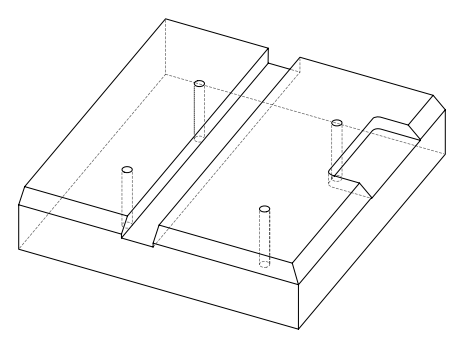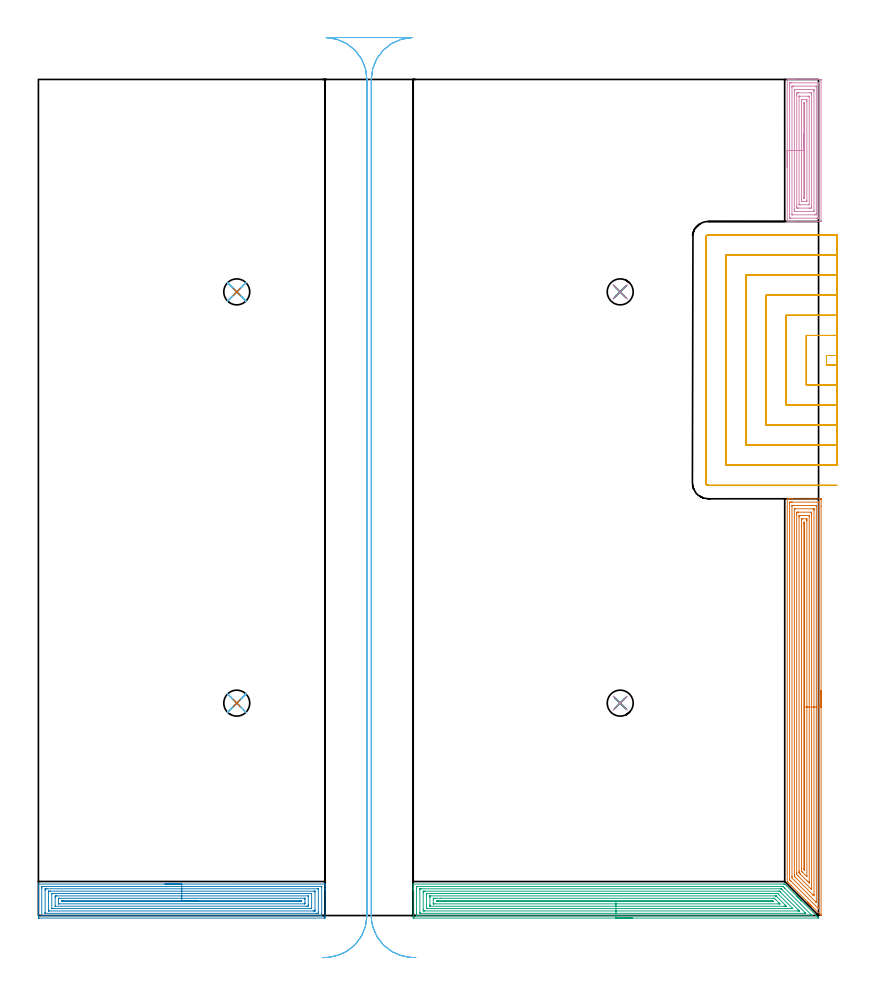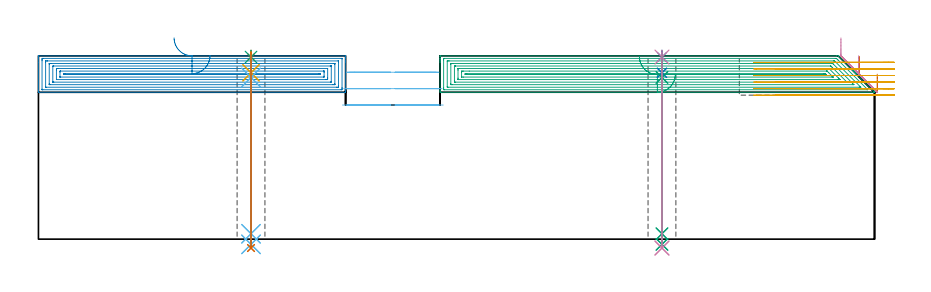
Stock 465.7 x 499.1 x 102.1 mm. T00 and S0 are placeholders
(PLAN: 22 operations, 15 tool changes, 84.9 min)
(1 AREA_MILL | FG_CHAMFER_SURFACE | UGT0205_001 | 15.49 min | 52290 mm3)
(2 AREA_MILL_1 | FG_CHAMFER_SURFACE_1 | UGT0205_001 | 11.18 min | 36883 mm3)
(3 AREA_MILL_2 | FG_CHAMFER_SURFACE_2 | UGT0205_001 | 15.08 min | 48755 mm3)
(4 AREA_MILL_3 | FG_CHAMFER_SURFACE_3 | UGT0205_001 | 5.64 min | 18968 mm3)
(5 MILL_SLOT | SLOT_PARTIAL_RECTANGULAR | UGT0201_008 | Follow Part, ap 4, ae 75% | 25.31 min | 268869 mm3)
(6 MILL_RECTANGULAR_SLOT | SLOT_RECTANGULAR | UGT0201_020 | Follow Part, ap 12.5, ae 75% | 8.14 min | 716198 mm3)
(7 SPOT_DRILL | STEP1HOLE | NXT0321_9005460120000 | 0.03 min | 83 mm3)
(8 SPOT_DRILL_1 | STEP1HOLE_1 | NXT0321_9005460120000 | 0.03 min | 43 mm3)
(9 SPOT_DRILL_2 | STEP1HOLE_2 | NXT0321_9005460120000 | 0.03 min | 68 mm3)
(10 SPOT_DRILL_3 | STEP1HOLE_3 | NXT0321_9005460120000 | 0.03 min | 51 mm3)
(11 DRILL_BLIND_HOLE_INTO_CENTER | STEP1HOLE | UGT0301_185 | 0.05 min | 309 mm3)
(12 GUN_DRILL_THROUGH_HOLE | STEP1HOLE | UGT0307_002 | 0.5 min | 2532 mm3)
(13 SPADE_DRILL_TO_ENLARGE_THROUGH_HOLE | STEP1HOLE | UGT0306_006 | 0.44 min | 16421 mm3)
(14 DRILL_BLIND_HOLE_INTO_CENTER_1 | STEP1HOLE_1 | UGT0301_185 | 0.05 min | 231 mm3)
(15 GUN_DRILL_THROUGH_HOLE_1 | STEP1HOLE_1 | UGT0307_002 | 0.5 min | 2581 mm3)
(16 SPADE_DRILL_TO_ENLARGE_THROUGH_HOLE_1 | STEP1HOLE_1 | UGT0306_006 | 0.44 min | 16312 mm3)
(17 DRILL_BLIND_HOLE_INTO_CENTER_2 | STEP1HOLE_2 | UGT0301_185 | 0.05 min | 229 mm3)
(18 GUN_DRILL_THROUGH_HOLE_2 | STEP1HOLE_2 | UGT0307_002 | 0.5 min | 2630 mm3)
(19 SPADE_DRILL_TO_ENLARGE_THROUGH_HOLE_2 | STEP1HOLE_2 | UGT0306_006 | 0.44 min | 16356 mm3)
(20 DRILL_BLIND_HOLE_INTO_CENTER_3 | STEP1HOLE_3 | UGT0301_185 | 0.05 min | 215 mm3)
(21 GUN_DRILL_THROUGH_HOLE_3 | STEP1HOLE_3 | UGT0307_002 | 0.5 min | 2666 mm3)
(22 SPADE_DRILL_TO_ENLARGE_THROUGH_HOLE_3 | STEP1HOLE_3 | UGT0306_006 | 0.44 min | 16319 mm3)
(TOOL UGT0205_001 | Chamfer Mill 20 x 3 x 45 deg. | D20 FL50 Z2)
(TOOL UGT0201_008 | End Mill 16 mm | D16 FL32 Z4)
(TOOL UGT0201_020 | End mill 50 mm | D50 FL50 Z4)
(TOOL NXT0321_9005460120000 | NC Spot Drill, 142deg, 12mm, Carbide, Uncoated | D12 PA142 FL30 Z2)
(TOOL UGT0301_185 | Twist Drill 6.3 mm | D6.3 PA118 FL61 Z2)
(TOOL UGT0307_002 | Gun Drill 6 mm | D6 PA130 FL24 Z1)
(TOOL UGT0306_006 | Spade Drill 15.5mm | D15.5 PA132 FL10 Z2)
(OP 1 AREA_MILL)
G17 G21 G94 G90
T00 M6
G54
G17 G0 G90 X467.2 Y134.45 S1061 M3
G43 Z112.1 H0
Z91.9
G94 G1 Y134.412 Z91.028 F250.
Y134.298 Z90.164
Y134.109 Z89.312
Y133.847 Z88.48
Y133.513 Z87.674
Y133.11 Z86.9
Y132.642 Z86.164
Y132.11 Z85.472
Y131.521 Z84.829
Y130.878 Z84.24
Y130.186 Z83.709
Y129.45 Z83.24
Y128.676 Z82.837
Y127.87 Z82.503
Y127.038 Z82.241
Y126.187 Z82.052
Y125.322 Z81.938
Y124.45 Z81.9
Y0.272
X467.193 Y0.119 Z81.906
X467.031 Y0.272 Z82.069
X466.833 Y0.466 Z82.266
X466.775 Y0.525 Z82.325
X461.667 Y5.632 Z87.431
X461.498 Y5.8 Z87.597
X461.334 Y5.965 Z87.764
X461.22 Y6.079 Z87.878
X461.058 Y6.239 Z88.037
X460.901 Y6.398 Z88.197
X460.774 Y6.525 Z88.324
X460.618 Y6.679 Z88.477
X460.468 Y6.831 Z88.63
X460.327 Y6.972 Z88.771
X460.178 Y7.119 Z88.917
X460.035 Y7.264 Z89.063
X459.88 Y7.419 Z89.218
X459.739 Y7.559 Z89.357
X459.601 Y7.697 Z89.496
X459.434 Y7.865 Z89.664
X459.299 Y7.999 Z89.797
X459.168 Y8.131 Z89.929
X449.184 Y18.115 Z99.915
X447.82 Y19.479 Z101.278
X447.373 Y19.926 Z101.725
X447.052 Y20.248 Z102.045
X447.005 Y20.306 Z102.09
X447. Y20.373 Z102.1
Y248.628
X447.007 Y248.79 Z102.093
X447.327 Y248.8 Z101.773
X447.629 Z101.471
X448.304 Z100.79
X449.522 Z99.575
X450.064 Z99.031
X460.923 Z88.175
X466.775 Z82.322
X467.049 Y248.797 Z82.049
X467.192 Y248.79 Z81.906
X467.199 Y248.645 Z81.899
X467.2 Y248.182 Z81.9
Y244.315
Y124.45
X465.786 Z83.314
X465.785 Y4.404 Z83.315
X465.784 Y4.292 Z83.316
X465.779 Y4.025 Z83.321
X465.774 Y3.986 Z83.326
X465.737 Y4.019 Z83.363
X465.695 Y4.058 Z83.405
X465.458 Y4.292 Z83.642
X449.184 Y20.566 Z99.916
X448.487 Y21.266 Z100.613
X448.44 Y21.32 Z100.66
X448.421 Y21.344 Z100.679
X448.419 Y21.365 Z100.681
X448.416 Y21.461 Z100.684
X448.415 Y21.657 Z100.685
X448.414 Y22.048 Z100.686
X448.415 Y246.283 Z100.685
X448.416 Y246.395 Z100.684
X448.421 Y246.776 Z100.679
X448.792 Y246.793 Z100.308
X449.184 Y246.797 Z99.916
X449.665 Y246.8 Z99.435
X450.064 Z99.036
X465.497 Z83.603
X465.7 Y246.798 Z83.4
X465.732 Y246.796 Z83.368
X465.764 Y246.79 Z83.336
X465.779 Y246.784 Z83.321
X465.78 Y246.759 Z83.32
X465.785 Y246.507 Z83.315
X465.786 Y219.109 Z83.314
Y124.45
X464.372 Z84.728
X464.371 Y8.52 Z84.729
X464.37 Y7.865 Z84.73
X464.369 Y7.842 Z84.731
X464.337 Y7.865 Z84.763
X464.136 Y8.064 Z84.964
X450.064 Y22.136 Z99.036
X450.041 Y22.159 Z99.059
X449.836 Y22.391 Z99.264
X449.83 Y23.053 Z99.27
X449.829 Y23.291 Z99.271
Y243.953
X449.831 Y244.608 Z99.269
X449.833 Y244.727 Z99.267
X449.835 Y244.779 Z99.265
X449.883 Y244.792 Z99.217
X450.064 Y244.795 Z99.036
X450.755 Y244.8 Z98.345
X450.943 Z98.157
X463.948 Y244.799 Z85.152
X464.136 Y244.796 Z84.964
X464.325 Y244.79 Z84.775
X464.365 Y244.785 Z84.735
X464.367 Y244.751 Z84.733
X464.37 Y244.688 Z84.73
X464.371 Y244.608 Z84.729
Y244.37
X464.372 Y124.45 Z84.728
X462.957 Z86.143
X462.956 Y12.637 Z86.144
X462.955 Y12.332 Z86.145
X462.95 Y11.75 Z86.15
X462.377 Y12.276 Z86.723
X462.318 Y12.332 Z86.782
X451.823 Y22.827 Z97.277
X451.599 Y23.053 Z97.501
X451.366 Y23.295 Z97.734
X451.25 Y23.426 Z97.85
X451.247 Y23.495 Z97.853
X451.244 Y23.64 Z97.856
X451.243 Y23.946 Z97.857
Y24.535
Y241.928
X451.245 Y242.515 Z97.855
X451.248 Y242.713 Z97.852
X451.249 Y242.777 Z97.851
X451.287 Y242.79 Z97.813
X451.844 Y242.8 Z97.256
X462.399 Z86.701
X462.807 Y242.795 Z86.293
X462.909 Y242.791 Z86.191
X462.951 Y242.787 Z86.149
X462.953 Y242.753 Z86.147
X462.955 Y242.663 Z86.145
X462.957 Y242.233 Z86.143
Y241.928
Y124.45
X461.543 Z87.557
X461.542 Y15.814 Z87.558
X461.54 Y15.722 Z87.56
X461.534 Y15.576 Z87.566
X461.498 Y15.608 Z87.602
X461.194 Y15.906 Z87.906
X453.582 Y23.517 Z95.518
X453.155 Y23.946 Z95.945
X452.702 Y24.408 Z96.398
X452.662 Y24.839 Z96.438
X452.66 Y24.883 Z96.44
X452.657 Y25.733 Z96.443
Y25.779
Y239.294
X452.659 Y240.141 Z96.441
X452.66 Y240.184 Z96.44
X452.702 Y240.79 Z96.398
X452.937 Y240.796 Z96.163
X453.582 Y240.799 Z95.518
X453.813 Y240.8 Z95.287
X460.851 Y240.799 Z88.249
X461.498 Y240.79 Z87.602
X461.539 Y240.141 Z87.561
X461.541 Y240.097 Z87.559
X461.543 Y239.248 Z87.557
Y124.45
X460.129 Z88.971
Y20.373
X460.127 Y19.978 Z88.973
X460.123 Y19.479 Z88.977
X460.122 Y19.445 Z88.978
X460.077 Y19.479 Z89.023
X459.739 Y19.811 Z89.361
X459.175 Y20.373 Z89.925
X458.859 Y20.688 Z90.241
X454.709 Y24.839 Z94.391
X454.461 Y25.09 Z94.639
X454.145 Y25.415 Z94.955
X454.078 Y25.5 Z95.022
X454.075 Y25.601 Z95.025
X454.073 Y25.733 Z95.027
X454.071 Y26.129 Z95.029
Y26.626
X454.072 Y237.857 Z95.028
X454.074 Y238.355 Z95.026
X454.077 Y238.745 Z95.023
X454.084 Y238.79 Z95.016
X454.133 Y238.793 Z94.967
X454.242 Y238.797 Z94.858
X454.461 Y238.799 Z94.639
X454.902 Y238.8 Z94.198
X459.885 Y238.799 Z89.215
X460.002 Y238.797 Z89.098
X460.079 Y238.794 Z89.021
X460.119 Y238.791 Z88.981
X460.122 Y238.75 Z88.978
X460.126 Y238.355 Z88.974
X460.128 Y237.959 Z88.972
X460.129 Y124.45 Z88.971
X458.715 Z90.385
X458.714 Y23.946 Z90.386
X458.709 Y23.324 Z90.391
X458.708 Y23.304 Z90.392
X458.679 Y23.329 Z90.421
X458.59 Y23.412 Z90.51
X458.413 Y23.586 Z90.687
X456.22 Y25.777 Z92.88
X455.801 Y26.202 Z93.299
X455.59 Y26.419 Z93.51
X455.492 Y26.524 Z93.608
X455.485 Y27.519 Z93.615
X455.486 Y236.42 Z93.614
X455.488 Y236.568 Z93.612
X455.492 Y236.753 Z93.608
X455.496 Y236.79 Z93.604
X455.611 Y236.794 Z93.489
X455.763 Y236.798 Z93.337
X455.992 Y236.8 Z93.108
X456.22 Z92.88
X458.632 Y236.798 Z90.468
X458.683 Y236.794 Z90.417
X458.698 Y236.791 Z90.402
X458.708 Y236.722 Z90.392
X458.71 Y236.568 Z90.39
X458.714 Y235.822 Z90.386
X458.715 Y235.675 Z90.385
Y124.45
X457.3 Z91.8
Y27.316
X457.299 Y27.248 Z91.801
X457.297 Y27.194 Z91.803
X457.295 Y27.172 Z91.805
X457.271 Y27.187 Z91.829
X457.1 Y27.352 Z92.
X456.932 Y27.519 Z92.168
X456.908 Y27.55 Z92.192
X456.905 Y27.572 Z92.195
X456.902 Y27.621 Z92.198
X456.9 Y27.722 Z92.2
Y233.888
X456.901 Y234.09 Z92.199
X456.907 Y234.781 Z92.193
X457.083 Y234.798 Z92.017
X457.1 Z92.
X457.293 Y234.781 Z91.807
X457.296 Y234.582 Z91.804
X457.3 Y233.888 Z91.8
Y233.684
Y124.45
Y123.578 Z91.838
Y122.714 Z91.951
Y121.862 Z92.14
Y121.03 Z92.403
Y120.224 Z92.736
Y119.45 Z93.139
Y118.714 Z93.608
Y118.022 Z94.139
Y117.379 Z94.728
Y116.79 Z95.372
Y116.259 Z96.064
Y115.79 Z96.8
Y115.387 Z97.573
Y115.053 Z98.379
Y114.791 Z99.211
Y114.602 Z100.063
Y114.488 Z100.928
Y114.45 Z101.8
G0 Z112.1
M5
M2
(OP 2 AREA_MILL_1)
G17 G21 G94 G90
T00 M6
G54
G17 G0 G90 X75.55 Y18.8 S1061 M3
G43 Z112.1 H0
G94 G1 X75.588 Z111.228 F250.
X75.702 Z110.363
X75.891 Z109.512
X76.153 Z108.68
X76.487 Z107.874
X76.89 Z107.1
X77.358 Z106.364
X77.89 Z105.672
X78.479 Z105.029
X79.122 Z104.439
X79.814 Z103.908
X80.55 Z103.44
X81.324 Z103.037
X82.13 Z102.703
X82.962 Z102.441
X83.814 Z102.252
X84.678 Z102.138
X85.55 Z102.1
X170.921
X171.092 Y18.797 Z102.088
X171.095 Y18.795 Z102.086
X171.1 Y18.437 Z101.736
Y18.173 Z101.472
Y17.466 Z100.76
Y16.23 Z99.527
Y15.702 Z98.997
Y15.085 Z98.38
Y-0.783 Z82.514
X171.097 Y-1.047 Z82.25
X171.09 Y-1.492 Z81.806
X170.929 Y-1.496 Z81.802
X170.474 Y-1.5 Z81.8
X0.626
X0.171 Y-1.496 Z81.802
X0.01 Y-1.492 Z81.806
X0.004 Y-1.047 Z82.25
X0. Y-0.43 Z82.868
Y15.085 Z98.38
Y17.466 Z100.76
Y18.173 Z101.472
Y18.437 Z101.736
X0.005 Y18.795 Z102.086
X0.008 Y18.797 Z102.088
X0.179 Y18.8 Z102.1
X85.55
Y17.386 Z100.686
X168.686 Y17.385 Z100.685
X168.768
X169.066 Y17.379 Z100.679
X169.091 Y17.375 Z100.675
X169.095 Y17.352 Z100.652
X169.098 Y17.318 Z100.618
X169.099 Y17.284 Z100.584
X169.1 Y17.057 Z100.357
Y1.189 Z84.489
X169.098 Y0.716 Z84.016
X169.095 Y0.313 Z83.613
X169.083 Y-0.079 Z83.221
X168.686 Y-0.084 Z83.216
X168.604 Y-0.085 Z83.215
X2.414
X2.332
X2.034 Y-0.079 Z83.221
X2.009 Y-0.075 Z83.225
X2.005 Y-0.052 Z83.248
X2.002 Y-0.018 Z83.282
X2.001 Y0.016 Z83.316
X2. Y0.243 Z83.543
Y16.111 Z99.411
X2.002 Y16.584 Z99.884
X2.005 Y16.987 Z100.287
X2.017 Y17.379 Z100.679
X2.414 Y17.384 Z100.684
X2.496 Y17.385 Z100.685
X85.55 Y17.386 Z100.686
Y15.972 Z99.272
X166.898 Y15.971 Z99.271
X166.989 Y15.97 Z99.27
X167.061 Y15.967 Z99.267
X167.079 Y15.965 Z99.265
X167.09 Y15.956 Z99.256
X167.093 Y15.901 Z99.201
X167.098 Y15.702 Z99.002
X167.1 Y15.504 Z98.804
Y2.28 Z85.58
X167.098 Y1.598 Z84.898
X167.096 Y1.403 Z84.703
X167.09 Y1.339 Z84.639
X167.034 Y1.335 Z84.635
X166.898 Y1.333 Z84.633
X166.277 Y1.329 Z84.629
X166.004
X4.202
X4.111 Y1.33 Z84.63
X4.039 Y1.333 Z84.633
X4.021 Y1.335 Z84.635
X4.01 Y1.344 Z84.644
X4.007 Y1.399 Z84.699
X4.002 Y1.598 Z84.898
X4. Y1.796 Z85.096
Y15.02 Z98.32
X4.002 Y15.702 Z99.002
X4.004 Y15.897 Z99.197
X4.01 Y15.961 Z99.261
X4.066 Y15.964 Z99.264
X4.202 Y15.967 Z99.267
X4.823 Y15.971 Z99.271
X5.096
X85.55 Y15.972 Z99.272
Y14.557 Z97.857
X164.484
X164.962 Y14.555 Z97.855
X165.069 Y14.552 Z97.852
X165.086 Y14.551 Z97.851
X165.09 Y14.535 Z97.835
X165.095 Y14.483 Z97.783
X165.098 Y14.376 Z97.676
X165.1 Y13.949 Z97.249
Y3.371 Z86.671
X165.097 Y2.925 Z86.225
X165.094 Y2.816 Z86.116
X165.09 Y2.763 Z86.063
X165.081 Y2.749 Z86.049
X165.051 Y2.748 Z86.048
X164.841 Y2.745 Z86.045
X164.216 Y2.743 Z86.043
X163.949
X6.616
X6.138 Y2.745 Z86.045
X6.031 Y2.748 Z86.048
X6.014 Y2.749 Z86.049
X6.01 Y2.765 Z86.065
X6.005 Y2.817 Z86.117
X6.002 Y2.924 Z86.224
X6. Y3.351 Z86.651
Y13.929 Z97.229
X6.003 Y14.375 Z97.675
X6.006 Y14.484 Z97.784
X6.01 Y14.537 Z97.837
X6.019 Y14.551 Z97.851
X6.049 Y14.552 Z97.852
X6.259 Y14.555 Z97.855
X6.884 Y14.557 Z97.857
X7.151
X85.55
Y13.143 Z96.443
X162.515
X162.688 Y13.142 Z96.442
X163.033 Y13.136 Z96.436
X163.092 Y13.132 Z96.432
X163.095 Y13.125 Z96.425
X163.099 Y13.102 Z96.402
Y4.462 Z87.762
X163.094 Y4.242 Z87.542
X163.09 Y4.166 Z87.466
X162.775 Y4.16 Z87.46
X162.601 Y4.157 Z87.457
X8.585
X8.412 Y4.158 Z87.458
X8.066 Y4.164 Z87.464
X8.008 Y4.167 Z87.467
X8.005 Y4.175 Z87.475
X8.001 Y4.198 Z87.498
Y12.838 Z96.138
X8.006 Y13.058 Z96.358
X8.01 Y13.134 Z96.434
X8.326 Y13.14 Z96.44
X8.499 Y13.143 Z96.443
X85.55
Y11.729 Z95.029
X161.095 Y11.728 Z95.028
X161.097 Y11.727 Z95.027
X161.099 Y11.724 Z95.024
Y6.435 Z89.735
X161.09 Y6.005 Z89.305
X161.074 Y5.578 Z88.878
X160.641 Y5.574 Z88.874
X160.186 Y5.572 Z88.872
X10.005
X10.003 Y5.573 Z88.873
X10.001 Y5.576 Z88.876
Y10.865 Z94.165
X10.01 Y11.295 Z94.595
X10.026 Y11.722 Z95.022
X10.459 Y11.726 Z95.026
X10.914 Y11.728 Z95.028
X85.55 Y11.729 Z95.029
Y10.315 Z93.615
X158.853 Y10.314 Z93.614
X158.953
X159.047 Y10.31 Z93.61
X159.086 Y10.308 Z93.608
X159.093 Y10.287 Z93.587
X159.097 Y10.259 Z93.559
X159.1 Y10.17 Z93.47
Y9.532 Z92.832
Y7.525 Z90.825
X159.098 Y7.281 Z90.581
X159.095 Y7.118 Z90.418
X159.09 Y6.994 Z90.294
X159.05 Y6.992 Z90.292
X158.853 Y6.987 Z90.287
X158.753 Y6.986 Z90.286
X12.247
X12.147
X12.053 Y6.99 Z90.29
X12.014 Y6.992 Z90.292
X12.007 Y7.013 Z90.313
X12.003 Y7.041 Z90.341
X12. Y7.13 Z90.43
Y9.775 Z93.075
X12.002 Y10.019 Z93.319
X12.005 Y10.182 Z93.482
X12.01 Y10.306 Z93.606
X12.05 Y10.308 Z93.608
X12.247 Y10.313 Z93.613
X12.347 Y10.314 Z93.614
X85.55 Y10.315 Z93.615
Y8.9 Z92.2
X156.171
X156.815 Y8.896 Z92.196
X157.065 Y8.893 Z92.193
X157.094 Y8.65 Z91.95
X157.095 Y8.62 Z91.92
X157.065 Y8.407 Z91.707
X156.423 Y8.401 Z91.701
X156.171 Y8.4 Z91.7
X14.929
X14.285 Y8.404 Z91.704
X14.035 Y8.407 Z91.707
X14.006 Y8.65 Z91.95
X14.005 Y8.68 Z91.98
X14.035 Y8.893 Z92.193
X14.677 Y8.899 Z92.199
X14.929 Y8.9 Z92.2
X85.55
X86.422 Z92.238
X87.286 Z92.352
X88.138 Z92.541
X88.97 Z92.803
X89.776 Z93.137
X90.55 Z93.54
X91.286 Z94.009
X91.978 Z94.54
X92.621 Z95.129
X93.21 Z95.773
X93.742 Z96.465
X94.21 Z97.2
X94.613 Z97.974
X94.947 Z98.78
X95.209 Z99.612
X95.398 Z100.464
X95.512 Z101.329
X95.55 Z102.2
G0 Z112.1
M5
M2
(OP 3 AREA_MILL_2)
G17 G21 G94 G90
T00 M6
G54
G17 G0 G90 X354.747 Y-1.5 S1061 M3
G43 Z112.1 H0
Z91.8
G94 G1 X354.709 Z90.929 F250.
X354.595 Z90.064
X354.406 Z89.212
X354.144 Z88.38
X353.81 Z87.574
X353.407 Z86.8
X352.938 Z86.065
X352.407 Z85.372
X351.818 Z84.729
X351.175 Z84.14
X350.482 Z83.609
X349.747 Z83.14
X348.973 Z82.737
X348.167 Z82.403
X347.335 Z82.141
X346.483 Z81.952
X345.618 Z81.838
X344.747 Z81.8
X224.302
X223.848 Y-1.495 Z81.803
X223.709 Y-1.492 Z81.806
X223.705 Y-1.047 Z82.25
X223.7 Y-0.453 Z82.845
Y15.108 Z98.403
Y15.702 Z98.996
Y16.276 Z99.573
Y16.584 Z99.88
Y17.158 Z100.454
Y17.466 Z100.76
Y18.484 Z101.783
X223.706 Y18.796 Z102.087
X223.707 Y18.797 Z102.088
X223.856 Y18.8 Z102.1
X444.671
X445.497 Y18.793 Z102.092
X445.512 Y18.789 Z102.088
X452.566 Y11.735 Z95.031
X452.701 Y11.599 Z94.897
X452.868 Y11.433 Z94.73
X453.007 Y11.295 Z94.59
X453.147 Y11.153 Z94.451
X453.304 Y10.997 Z94.295
X453.448 Y10.854 Z94.149
X453.593 Y10.707 Z94.005
X453.739 Y10.561 Z93.859
X453.889 Y10.413 Z93.708
X454.039 Y10.261 Z93.559
X454.175 Y10.126 Z93.424
X454.329 Y9.972 Z93.267
X454.814 Y9.485 Z92.785
X455.08 Y9.22 Z92.518
X455.21 Y9.091 Z92.387
X455.576 Y8.723 Z92.023
X465.556 Y-1.257 Z82.041
X465.791 Y-1.495 Z81.802
Y-1.497 Z81.8
X465.493 Y-1.499 Z81.801
X344.747 Y-1.5 Z81.8
Y-0.086 Z83.214
X226.086 Y-0.085 Z83.215
X226.004 Y-0.084 Z83.216
X225.723 Y-0.079 Z83.221
X225.71 Y0.012 Z83.312
X225.703 Y0.213 Z83.513
X225.701 Y0.716 Z84.016
X225.7 Y1.097 Z84.397
X225.701 Y16.584 Z99.884
X225.702 Y16.963 Z100.263
X225.71 Y17.346 Z100.646
X225.715 Y17.38 Z100.68
X225.732 Y17.381 Z100.681
X225.782 Y17.384 Z100.684
X225.883 Y17.385 Z100.685
X226.086 Y17.386 Z100.686
X443.861 Y17.385 Z100.685
X444.265 Y17.379 Z100.679
X444.465 Y17.374 Z100.674
X444.671 Y17.174 Z100.474
X445.266 Y16.584 Z99.884
X445.564 Y16.287 Z99.587
X461.133 Y0.716 Z84.016
X461.623 Y0.223 Z83.523
X461.826 Y0.011 Z83.311
X461.9 Y-0.079 Z83.221
X461.623 Y-0.084 Z83.216
X461.541
X344.747 Y-0.086 Z83.214
Y1.329 Z84.629
X228.143
X227.87 Y1.33 Z84.63
X227.78 Y1.332 Z84.632
X227.717 Y1.335 Z84.635
X227.71 Y1.43 Z84.73
X227.703 Y1.598 Z84.898
X227.7 Y1.766 Z85.066
X227.701 Y15.87 Z99.17
X227.705 Y15.927 Z99.227
X227.71 Y15.965 Z99.265
X227.735 Y15.967 Z99.267
X227.87 Y15.969 Z99.269
X228.49 Y15.971 Z99.271
X228.763 Y15.972 Z99.272
X442.887 Y15.971 Z99.271
X443.159 Y15.97 Z99.27
X443.341 Y15.967 Z99.267
X443.404 Y15.965 Z99.265
X443.44 Y15.949 Z99.249
X443.492 Y15.901 Z99.201
X443.698 Y15.702 Z99.002
X443.779 Y15.622 Z98.922
X457.801 Y1.598 Z84.898
X458.054 Y1.342 Z84.642
X458.055 Y1.333 Z84.633
X458.054 Y1.332 Z84.632
X457.434 Y1.329 Z84.629
X457.162
X344.747
Y2.743 Z86.043
X230.547
X230.279 Y2.744 Z86.044
X229.816 Y2.749 Z86.049
X229.71 Y2.751 Z86.051
X229.7 Y3.361 Z86.661
X229.701 Y13.939 Z97.239
X229.71 Y14.358 Z97.658
X229.723 Y14.55 Z97.85
X229.926 Y14.553 Z97.853
X230.547 Y14.556 Z97.856
X230.814 Y14.557 Z97.857
X441.995
X442.264 Y14.555 Z97.855
X442.339 Y14.553 Z97.853
X442.374 Y14.551 Z97.851
X442.486 Y14.453 Z97.753
X442.757 Y14.191 Z97.491
X442.887 Y14.064 Z97.364
X453.59 Y3.361 Z86.661
X454.026 Y2.923 Z86.223
X454.13 Y2.816 Z86.116
X454.178 Y2.761 Z86.061
X454.187 Y2.749 Z86.049
X454.178 Y2.748 Z86.048
X454.073 Y2.746 Z86.046
X453.593 Y2.744 Z86.044
X453.326 Y2.743 Z86.043
X344.747
Y4.157 Z87.457
X232.245
X232.072 Y4.159 Z87.459
X231.729 Y4.164 Z87.464
X231.708 Y4.171 Z87.471
X231.705 Y4.178 Z87.478
X231.702 Y4.201 Z87.501
X231.7 Y4.242 Z87.542
Y4.866 Z88.166
X231.701 Y12.799 Z96.099
X231.707 Y13.058 Z96.358
X231.71 Y13.129 Z96.429
X231.986 Y13.138 Z96.438
X232.159 Y13.142 Z96.442
X232.245 Y13.143 Z96.443
X441.103 Y13.142 Z96.442
X441.189 Y13.141 Z96.441
X441.354 Y13.135 Z96.435
X441.437 Y13.058 Z96.358
X441.995 Y12.506 Z95.806
X450.025 Y4.476 Z87.776
X450.252 Y4.242 Z87.542
X450.318 Y4.171 Z87.471
X450.196 Y4.163 Z87.463
X450.109 Y4.159 Z87.459
X450.025 Y4.158 Z87.458
X449.218 Y4.157 Z87.457
X344.747
Y5.571 Z88.871
X233.852 Y5.572 Z88.872
X233.774 Y5.573 Z88.873
X233.729 Y5.575 Z88.875
X233.712 Y5.577 Z88.877
X233.71 Y5.595 Z88.895
X233.704 Y6.005 Z89.305
X233.7 Y6.416 Z89.716
Y10.824 Z94.124
X233.702 Y11.295 Z94.595
X233.707 Y11.698 Z94.998
X233.713 Y11.722 Z95.022
X233.732 Y11.724 Z95.024
X233.786 Y11.727 Z95.027
X233.896 Y11.728 Z95.028
X234.116 Y11.729 Z95.029
X439.771 Y11.728 Z95.028
X440.211 Y11.726 Z95.026
X440.273 Y11.725 Z95.025
X440.307 Y11.722 Z95.022
X440.341 Y11.699 Z94.999
X440.481 Y11.564 Z94.864
X440.756 Y11.295 Z94.595
X445.564 Y6.488 Z89.788
X446.046 Y6.005 Z89.305
X446.456 Y5.591 Z88.891
X446.462 Y5.578 Z88.878
X446.456 Y5.577 Z88.877
X446.001 Y5.573 Z88.873
X445.564 Y5.572 Z88.872
X445.11
X344.747 Y5.571 Z88.871
Y6.986 Z90.286
X236.693 Y6.985 Z90.285
X235.9 Y6.987 Z90.287
X235.797 Y6.988 Z90.288
X235.728 Y6.992 Z90.292
X235.709 Y6.999 Z90.299
X235.705 Y7.011 Z90.311
X235.702 Y7.025 Z90.325
X235.7 Y7.084 Z90.384
X235.701 Y9.729 Z93.029
X235.704 Y9.927 Z93.227
X235.712 Y10.308 Z93.608
X235.9 Y10.312 Z93.612
X236.001 Y10.314 Z93.614
X236.792 Y10.315 Z93.615
X239.943
X438.922 Y10.314 Z93.614
X439.12 Y10.313 Z93.613
X439.219 Y10.311 Z93.611
X439.267 Y10.308 Z93.608
X439.288 Y10.303 Z93.603
X439.318 Y10.279 Z93.579
X440.071 Y9.532 Z92.832
X440.211 Y9.392 Z92.692
X441.834 Y7.768 Z91.068
X441.995 Y7.607 Z90.907
X442.565 Y7.03 Z90.33
X442.595 Y6.996 Z90.296
X442.596 Y6.992 Z90.292
X442.586 Y6.991 Z90.291
X442.503 Y6.988 Z90.288
X442.333 Y6.986 Z90.286
X441.995
X344.747
Y8.4 Z91.7
X237.798
X237.768 Y8.401 Z91.701
X237.74 Y8.403 Z91.703
X237.717 Y8.406 Z91.706
X237.71 Y8.44 Z91.74
X237.7 Y8.634 Z91.934
X237.701 Y8.65 Z91.95
X237.708 Y8.866 Z92.166
X237.709 Y8.887 Z92.187
X237.767 Y8.893 Z92.193
X237.901 Y8.897 Z92.197
X238.07 Y8.899 Z92.199
X238.323 Y8.9 Z92.2
X238.577
X437.281
X437.534
X438.178 Y8.896 Z92.196
X438.231 Y8.894 Z92.194
X438.339 Y8.802 Z92.102
X438.426 Y8.725 Z92.025
X438.502 Y8.65 Z91.95
X438.577 Y8.574 Z91.874
X438.717 Y8.426 Z91.726
X438.736 Y8.403 Z91.703
X438.715 Y8.401 Z91.701
X438.679 Y8.4 Z91.7
X438.426
X344.747
X343.875 Z91.738
X343.01 Z91.852
X342.159 Z92.041
X341.327 Z92.303
X340.521 Z92.637
X339.747 Z93.04
X339.011 Z93.508
X338.319 Z94.039
X337.676 Z94.629
X337.086 Z95.272
X336.555 Z95.964
X336.086 Z96.7
X335.684 Z97.474
X335.35 Z98.28
X335.087 Z99.112
X334.899 Z99.963
X334.785 Z100.828
X334.747 Z101.7
G0 Z112.1
M5
M2
(OP 4 AREA_MILL_3)
G17 G21 G94 G90
T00 M6
G54
G17 G0 G90 X447. Y446.7 S1061 M3
G43 Z112.1 H0
G94 G1 Y446.738 Z111.228 F250.
Y446.852 Z110.363
Y447.041 Z109.512
Y447.303 Z108.68
Y447.637 Z107.874
Y448.04 Z107.1
Y448.508 Z106.364
Y449.04 Z105.672
Y449.629 Z105.029
Y450.272 Z104.439
Y450.964 Z103.908
Y451.7 Z103.44
Y452.474 Z103.037
Y453.28 Z102.703
Y454.112 Z102.441
Y454.963 Z102.252
Y455.828 Z102.138
Y456.7 Z102.1
Y498.974
X447.006 Y499.09 Z102.092
X447.24 Y499.1 Z101.858
X447.923 Z101.176
X448.686 Z100.413
X449.184 Z99.912
X449.433 Z99.664
X450.064 Z99.033
X450.312 Z98.785
X450.943 Z98.151
X460.9 Z88.196
X466.775 Z82.322
X467.094 Y499.097 Z82.003
X467.192 Y499.09 Z81.905
X467.199 Y498.991 Z81.899
X467.2 Y498.529 Z81.9
Y414.871
X467.195 Y414.405 Z81.903
X467.191 Y414.31 Z81.905
X467.091 Y414.3 Z82.006
X451.507 Z97.588
X450.943 Z98.151
X450.312 Z98.785
X450.064 Z99.033
X449.433 Z99.664
X449.184 Z99.912
X448.686 Z100.413
X447.24 Z101.858
X447.109 Y414.303 Z101.989
X447.006 Y414.31 Z102.092
X447. Y414.426 Z102.1
Y456.7
X448.414 Z100.686
X448.415 Y496.749 Z100.685
X448.416 Y496.944 Z100.684
X448.419 Y497.041 Z100.681
X448.421 Y497.081 Z100.679
X448.491 Y497.09 Z100.609
X448.84 Y497.098 Z100.26
X449.184 Y497.099 Z99.916
X449.717 Y497.1 Z99.383
X465.016 Y497.099 Z84.084
X465.552 Y497.097 Z83.548
X465.708 Y497.09 Z83.392
X465.779 Y497.082 Z83.321
X465.784 Y496.862 Z83.316
X465.785 Y496.749 Z83.315
X465.786 Y495.97 Z83.314
X465.785 Y416.651 Z83.315
X465.784 Y416.456 Z83.316
X465.781 Y416.359 Z83.319
X465.779 Y416.319 Z83.321
X465.709 Y416.31 Z83.391
X465.36 Y416.302 Z83.74
X465.016 Y416.301 Z84.084
X464.483 Y416.3 Z84.617
X449.184 Y416.301 Z99.916
X448.648 Y416.303 Z100.452
X448.492 Y416.31 Z100.608
X448.421 Y416.318 Z100.679
X448.416 Y416.538 Z100.684
X448.415 Y416.651 Z100.685
X448.414 Y417.43 Z100.686
Y456.7
X449.828 Z99.272
X449.829 Y494.316 Z99.271
X449.834 Y494.969 Z99.266
X449.836 Y495.079 Z99.264
X449.941 Y495.093 Z99.159
X450.064 Y495.096 Z99.036
X450.814 Y495.1 Z98.286
X450.943 Z98.157
X464.136 Y495.099 Z84.964
X464.266 Y495.095 Z84.834
X464.351 Y495.09 Z84.749
X464.366 Y495.085 Z84.734
X464.368 Y495.076 Z84.732
X464.37 Y495.048 Z84.73
X464.371 Y494.969 Z84.729
X464.372 Y494.731 Z84.728
X464.371 Y419.084 Z84.729
X464.366 Y418.431 Z84.734
X464.365 Y418.321 Z84.735
X464.259 Y418.307 Z84.841
X464.136 Y418.304 Z84.964
X463.386 Y418.3 Z85.714
X463.257 Z85.843
X450.064 Y418.301 Z99.036
X449.934 Y418.305 Z99.166
X449.849 Y418.31 Z99.251
X449.834 Y418.315 Z99.266
X449.832 Y418.324 Z99.268
X449.83 Y418.352 Z99.27
X449.829 Y418.431 Z99.271
Y418.669
X449.828 Y456.7 Z99.272
X451.243 Z97.857
Y492.299
X451.246 Y492.883 Z97.854
X451.25 Y493.072 Z97.85
X451.427 Y493.09 Z97.673
X451.823 Y493.099 Z97.277
X451.911 Y493.1 Z97.189
X462.466 Z86.634
X462.789 Y493.095 Z86.311
X462.945 Y493.09 Z86.155
X462.95 Y493.003 Z86.15
X462.956 Y492.604 Z86.144
X462.957 Y492.299 Z86.143
Y491.712
Y421.101
X462.954 Y420.517 Z86.146
X462.951 Y420.328 Z86.149
X462.773 Y420.31 Z86.327
X462.377 Y420.301 Z86.723
X462.289 Y420.3 Z86.811
X451.734 Z97.366
X451.411 Y420.305 Z97.689
X451.255 Y420.31 Z97.845
X451.25 Y420.397 Z97.85
X451.244 Y420.796 Z97.856
X451.243 Y421.101 Z97.857
Y421.688
Y456.7
X452.657 Z96.443
Y489.675
X452.659 Y490.519 Z96.441
X452.66 Y490.562 Z96.44
X452.702 Y491.09 Z96.398
X453.011 Y491.097 Z96.089
X453.582 Y491.099 Z95.518
X453.888 Y491.1 Z95.213
X460.618 Y491.099 Z88.482
X460.925 Y491.098 Z88.175
X461.498 Y491.09 Z87.602
X461.539 Y490.519 Z87.561
X461.541 Y490.475 Z87.559
X461.543 Y489.629 Z87.557
Y423.725
X461.541 Y422.881 Z87.559
X461.54 Y422.838 Z87.56
X461.498 Y422.31 Z87.602
X461.189 Y422.303 Z87.911
X460.618 Y422.301 Z88.482
X460.313 Y422.3 Z88.787
X453.582 Z95.518
X453.275 Y422.302 Z95.825
X452.702 Y422.31 Z96.398
X452.661 Y422.881 Z96.439
X452.659 Y422.925 Z96.441
X452.657 Y423.771 Z96.443
Y456.7
X454.071 Z95.029
X454.072 Y488.739 Z95.028
X454.073 Y488.937 Z95.027
X454.075 Y489.035 Z95.025
X454.078 Y489.081 Z95.022
X454.085 Y489.091 Z95.015
X454.109 Y489.096 Z94.991
X454.461 Y489.099 Z94.639
X459.383 Z89.717
X459.739 Y489.095 Z89.361
X460.094 Y489.09 Z89.006
X460.122 Y489.08 Z88.978
X460.125 Y489.046 Z88.975
X460.127 Y488.976 Z88.973
X460.128 Y488.871 Z88.972
X460.129 Y488.739 Z88.971
Y424.661
X460.127 Y424.463 Z88.973
X460.125 Y424.365 Z88.975
X460.122 Y424.319 Z88.978
X460.115 Y424.309 Z88.985
X460.091 Y424.304 Z89.009
X459.739 Y424.301 Z89.361
X454.817 Z94.283
X454.461 Y424.305 Z94.639
X454.106 Y424.31 Z94.994
X454.078 Y424.32 Z95.022
X454.075 Y424.354 Z95.025
X454.073 Y424.424 Z95.027
X454.072 Y424.529 Z95.028
X454.071 Y424.661 Z95.029
Y456.7
X455.485 Z93.615
X455.486 Y486.813 Z93.614
X455.487 Y486.959 Z93.613
X455.489 Y487.052 Z93.611
X455.492 Y487.089 Z93.608
X455.665 Y487.094 Z93.435
X455.943 Y487.099 Z93.157
X458.119 Y487.1 Z90.981
X458.397 Y487.097 Z90.703
X458.582 Y487.093 Z90.518
X458.709 Y487.087 Z90.391
X458.71 Y487.065 Z90.39
X458.712 Y486.959 Z90.388
X458.715 Y486.216 Z90.385
Y486.069
X458.714 Y426.587 Z90.386
X458.713 Y426.441 Z90.387
X458.711 Y426.348 Z90.389
X458.708 Y426.311 Z90.392
X458.535 Y426.306 Z90.565
X458.258 Y426.301 Z90.842
X456.081 Y426.3 Z93.019
X455.804 Y426.303 Z93.296
X455.618 Y426.307 Z93.482
X455.492 Y426.313 Z93.608
X455.49 Y426.335 Z93.61
X455.488 Y426.441 Z93.612
X455.485 Y427.184 Z93.615
Y427.331
Y456.7
X456.9 Z92.2
Y484.492
X456.902 Y484.695 Z92.198
X456.907 Y485.09 Z92.193
X457.1 Y485.097 Z92.
X457.179 Y485.099 Z91.921
X457.274 Y485.094 Z91.826
X457.294 Y485.09 Z91.806
X457.297 Y485.082 Z91.803
X457.299 Y485.067 Z91.801
X457.3 Y485.05 Z91.8
Y484.977
Y428.908
X457.298 Y428.705 Z91.802
X457.293 Y428.31 Z91.807
X457.1 Y428.303 Z92.
X457.021 Y428.301 Z92.079
X456.926 Y428.306 Z92.174
X456.906 Y428.31 Z92.194
X456.903 Y428.318 Z92.197
X456.901 Y428.333 Z92.199
X456.9 Y428.35 Z92.2
Y428.423
Y456.7
Y457.572 Z92.239
Y458.436 Z92.352
Y459.288 Z92.541
Y460.12 Z92.804
Y460.926 Z93.137
Y461.7 Z93.54
Y462.436 Z94.009
Y463.128 Z94.54
Y463.771 Z95.129
Y464.36 Z95.773
Y464.891 Z96.465
Y465.36 Z97.2
Y465.763 Z97.974
Y466.097 Z98.78
Y466.359 Z99.612
Y466.548 Z100.464
Y466.662 Z101.329
Y466.7 Z102.2
G0 Z112.1
M5
M2
(OP 5 MILL_SLOT)
G17 G21 G94 G90
T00 M6
G54
G17 G0 G90 X476.7 Y334.311 S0 M3
G43 Z112.1 H0
Z98.45
G94 G1 X473.7 Y334.3 F250.
X473.446 F500.
X470.4
Y328.8
X473.446
X473.7
X476.7 Y328.789 F250.
Y346.313
X473.7 Y346.301
X473.446 Y346.3 F500.
X458.4
Y316.8
X473.446
X473.7 Y316.799
X476.7 Y316.787 F250.
Y358.317
X473.7 Y358.301
X473.446 Y358.3 F500.
X446.4
Y304.8
X473.446
X473.7 Y304.799
X476.7 Y304.783 F250.
Y370.322
X473.7 Y370.301
X473.446 Y370.3 F500.
X434.4
Y292.8
X473.446
X473.7 Y292.799
X476.7 Y292.778 F250.
Y382.333
X473.7 Y382.301
G2 X473.446 Y382.3 R24. F500.
G1 X422.4
Y280.8
X473.446
G2 X473.7 Y280.799 R24.
G1 X476.7 Y280.767 F250.
X476.699 Y394.366
X473.7 Y394.303
G2 X473.446 Y394.3 R12. F500.
G1 X410.4
Y268.8
X473.446
G2 X473.7 Y268.797 R12.
G1 X476.699 Y268.734 F250.
X476.446 Y406.3
X473.446
X399.8 F500.
G3 X398.4 Y404.9 R1.4
G1 Y258.2
G3 X399.8 Y256.8 R1.4
G1 X473.446
X476.446 F250.
G0 X476.7 Y334.311 Z94.8
G1 X473.7 Y334.3
X473.446 F500.
X470.4
Y328.8
X473.446
X473.7
X476.7 Y328.789 F250.
Y346.313
X473.7 Y346.301
X473.446 Y346.3 F500.
X458.4
Y316.8
X473.446
X473.7 Y316.799
X476.7 Y316.787 F250.
Y358.317
X473.7 Y358.301
X473.446 Y358.3 F500.
X446.4
Y304.8
X473.446
X473.7 Y304.799
X476.7 Y304.783 F250.
Y370.322
X473.7 Y370.301
X473.446 Y370.3 F500.
X434.4
Y292.8
X473.446
X473.7 Y292.799
X476.7 Y292.778 F250.
Y382.333
X473.7 Y382.301
G2 X473.446 Y382.3 R24. F500.
G1 X422.4
Y280.8
X473.446
G2 X473.7 Y280.799 R24.
G1 X476.7 Y280.767 F250.
X476.699 Y394.366
X473.7 Y394.303
G2 X473.446 Y394.3 R12. F500.
G1 X410.4
Y268.8
X473.446
G2 X473.7 Y268.797 R12.
G1 X476.699 Y268.734 F250.
X476.446 Y406.3
X473.446
X399.8 F500.
G3 X398.4 Y404.9 R1.4
G1 Y258.2
G3 X399.8 Y256.8 R1.4
G1 X473.446
X476.446 F250.
G0 X476.7 Y334.311 Z91.15
G1 X473.7 Y334.3
X473.452 F500.
X470.4
Y328.8
X473.446
X473.7
X476.7 Y328.789 F250.
Y346.313
X473.7 Y346.301
X473.452 Y346.3 F500.
X458.4
Y316.8
X473.446
G2 X473.7 Y316.799 R60.
G1 X476.7 Y316.787 F250.
Y358.316
X473.7 Y358.301
X473.452 Y358.3 F500.
X446.4
Y304.8
X473.446
X473.7 Y304.799
X476.7 Y304.783 F250.
Y370.322
X473.7 Y370.301
X473.452 Y370.3 F500.
X434.4
Y292.8
X473.446
X473.7 Y292.799
X476.7 Y292.778 F250.
Y382.332
X473.7 Y382.301
G2 X473.452 Y382.3 R24. F500.
G1 X422.4
Y280.8
X473.446
G2 X473.7 Y280.799 R24.
G1 X476.7 Y280.767 F250.
X476.699 Y394.365
X473.7 Y394.303
G2 X473.452 Y394.3 R12. F500.
G1 X410.4
Y268.8
X473.446
G2 X473.7 Y268.797 R12.
G1 X476.699 Y268.734 F250.
X476.452 Y406.3
X473.452
X399.8 F500.
G3 X398.4 Y404.9 R1.4
G1 Y258.2
G3 X399.8 Y256.8 R1.4
G1 X473.446
X476.446 F250.
G0 X476.7 Y334.3 Z87.5
G1 X473.7
X470.4 F500.
Y328.8
X473.7
X476.7 F250.
Y346.3
X473.7
X458.4 F500.
Y316.8
X473.7
X476.7 F250.
Y358.3
X473.7
X446.4 F500.
Y304.8
X473.7
X476.7 F250.
Y370.3
X473.7
X434.4 F500.
Y292.8
X473.7
X476.7 F250.
Y382.3
X473.7
X422.4 F500.
Y280.8
X473.7
X476.7 F250.
Y394.3
X473.7
X410.4 F500.
Y268.8
X473.7
X476.7 F250.
Y406.3
X473.7
X399.8 F500.
G3 X398.4 Y404.9 R1.4
G1 Y258.2
G3 X399.8 Y256.8 R1.4
G1 X473.7
X476.7 F250.
G0 Y334.3 Z83.85
G1 X473.7
X470.4 F500.
Y328.8
X473.7
X476.7 F250.
Y346.3
X473.7
X458.4 F500.
Y316.8
X473.7
X476.7 F250.
Y358.3
X473.7
X446.4 F500.
Y304.8
X473.7
X476.7 F250.
Y370.3
X473.7
X434.4 F500.
Y292.8
X473.7
X476.7 F250.
Y382.3
X473.7
X422.4 F500.
Y280.8
X473.7
X476.7 F250.
Y394.3
X473.7
X410.4 F500.
Y268.8
X473.7
X476.7 F250.
Y406.3
X473.7
X399.8 F500.
G3 X398.4 Y404.9 R1.4
G1 Y258.2
G3 X399.8 Y256.8 R1.4
G1 X473.7
X476.7 F250.
G0 Y334.3 Z80.2
G1 X473.7
X470.4 F500.
Y328.8
X473.7
X476.7 F250.
Y346.3
X473.7
X458.4 F500.
Y316.8
X473.7
X476.7 F250.
Y358.3
X473.7
X446.4 F500.
Y304.8
X473.7
X476.7 F250.
Y370.3
X473.7
X434.4 F500.
Y292.8
X473.7
X476.7 F250.
Y382.3
X473.7
X422.4 F500.
Y280.8
X473.7
X476.7 F250.
Y394.3
X473.7
X410.4 F500.
Y268.8
X473.7
X476.7 F250.
Y406.3
X473.7
X399.8 F500.
G3 X398.4 Y404.9 R1.4
G1 Y258.2
G3 X399.8 Y256.8 R1.4
G1 X473.7
X476.7 F250.
G0 Z112.1
M5
M2
(OP 6 MILL_RECTANGULAR_SLOT)
G17 G21 G94 G90
T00 M6
G54
G17 G0 G90 X221.563 Y-25.088 S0 M3
G43 Z112.1 H0
Z92.967
G94 G1 X218.625 Y-24.479 F250.
G2 X199.045 Y-4.14 R25. F500.
X198.7 Y0. R25. F439.
G1 Y5.841
Y475.841 F379.
Y499.1 F500.
G2 X222.993 Y524.09 R25.
G1 Y524.1
X171.807
Y524.09
G2 X196.1 Y499.1 R25.
G1 Y0.
G2 X176.175 Y-24.479 R25.
G1 X173.237 Y-25.088 F250.
G0 X224.813 Y-25.155 Z83.833
G1 X221.822 Y-24.929
G2 X199.784 Y-7.283 R25. F500.
X198.7 Y0. R25. F397.
G1 Y472.61
Y499.1 F500.
G2 X222.993 Y524.09 R25.
G1 X171.807
G2 X196.1 Y499.1 R25.
G1 Y0.
G2 X172.979 Y-24.929 R25.
G1 X169.988 Y-25.155 F250.
G0 X225.472 Y-25.117 Z74.7
G1 X222.476 Y-24.97
G2 X199.983 Y-7.907 R25. F500.
X198.7 Y0. R25. F381.
G1 Y471.955
Y499.1 F500.
G2 X222.993 Y524.09 R25.
G1 X171.807
G2 X196.1 Y499.1 R25.
G1 Y0.
G2 X172.324 Y-24.97 R25.
G1 X169.328 Y-25.117 F250.
G0 Z112.1
M5
M2
(OP 7 SPOT_DRILL)
G17 G21 G94 G90
T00 M6
G54
G17 G0 G90 X118.4 Y126.8 S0 M3
G43 Z112.1 H0
G94 G81 G98 Z101.424 F250. R105.1
G80
M5
M2
(OP 8 SPOT_DRILL_1)
G17 G21 G94 G90
T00 M6
G54
G17 G0 G90 X347.3 Y126.8 S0 M3
G43 Z112.1 H0
G94 G81 G98 Z101.424 F250. R105.1
G80
M5
M2
(OP 9 SPOT_DRILL_2)
G17 G21 G94 G90
T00 M6
G54
G17 G0 G90 X118.4 Y372.3 S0 M3
G43 Z112.1 H0
G94 G81 G98 Z101.424 F250. R105.1
G80
M5
M2
(OP 10 SPOT_DRILL_3)
G17 G21 G94 G90
T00 M6
G54
G17 G0 G90 X347.3 Y372.3 S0 M3
G43 Z112.1 H0
G94 G81 G98 Z101.424 F250. R105.1
G80
M5
M2
(OP 11 DRILL_BLIND_HOLE_INTO_CENTER)
G17 G21 G94 G90
T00 M6
G54
G17 G0 G90 X118.4 Y126.8 S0 M3
G43 Z112.1 H0
G94 G81 G98 Z92.65 F250. R104.1
G80
M5
M2
(OP 12 GUN_DRILL_THROUGH_HOLE)
G17 G21 G94 G90
T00 M6
G54
G17 G0 G90 X118.4 Y126.8 M8
G43 Z112.1 H0
Z102.695
S716 M3
G94 G1 Z90.054 F125. M26
G4 X.084
Z3. F250.
G4 X.084
Z-2.899 F125.
G4 X.084
M5
M9
G0 Z102.695
Z112.1
M2
(OP 13 SPADE_DRILL_TO_ENLARGE_THROUGH_HOLE)
G17 G21 G94 G90
T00 M6
G54
G17 G0 G90 X118.4 Y126.8 S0 M3
G43 Z112.1 H0
G94 G73 G98 Z-4.951 F250. Q15.293 R104.1
G80
M5
M2
(OP 14 DRILL_BLIND_HOLE_INTO_CENTER_1)
G17 G21 G94 G90
T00 M6
G54
G17 G0 G90 X347.3 Y126.8 S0 M3
G43 Z112.1 H0
G94 G81 G98 Z92.65 F250. R104.1
G80
M5
M2
(OP 15 GUN_DRILL_THROUGH_HOLE_1)
G17 G21 G94 G90
T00 M6
G54
G17 G0 G90 X347.3 Y126.8 M8
G43 Z112.1 H0
Z102.695
S716 M3
G94 G1 Z90.054 F125. M26
G4 X.084
Z3. F250.
G4 X.084
Z-2.899 F125.
G4 X.084
M5
M9
G0 Z102.695
Z112.1
M2
(OP 16 SPADE_DRILL_TO_ENLARGE_THROUGH_HOLE_1)
G17 G21 G94 G90
T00 M6
G54
G17 G0 G90 X347.3 Y126.8 S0 M3
G43 Z112.1 H0
G94 G73 G98 Z-4.951 F250. Q15.293 R104.1
G80
M5
M2
(OP 17 DRILL_BLIND_HOLE_INTO_CENTER_2)
G17 G21 G94 G90
T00 M6
G54
G17 G0 G90 X118.4 Y372.3 S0 M3
G43 Z112.1 H0
G94 G81 G98 Z92.65 F250. R104.1
G80
M5
M2
(OP 18 GUN_DRILL_THROUGH_HOLE_2)
G17 G21 G94 G90
T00 M6
G54
G17 G0 G90 X118.4 Y372.3 M8
G43 Z112.1 H0
Z102.695
S716 M3
G94 G1 Z90.054 F125. M26
G4 X.084
Z3. F250.
G4 X.084
Z-2.899 F125.
G4 X.084
M5
M9
G0 Z102.695
Z112.1
M2
(OP 19 SPADE_DRILL_TO_ENLARGE_THROUGH_HOLE_2)
G17 G21 G94 G90
T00 M6
G54
G17 G0 G90 X118.4 Y372.3 S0 M3
G43 Z112.1 H0
G94 G73 G98 Z-4.951 F250. Q15.293 R104.1
G80
M5
M2
(OP 20 DRILL_BLIND_HOLE_INTO_CENTER_3)
G17 G21 G94 G90
T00 M6
G54
G17 G0 G90 X347.3 Y372.3 S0 M3
G43 Z112.1 H0
G94 G81 G98 Z92.65 F250. R104.1
G80
M5
M2
(OP 21 GUN_DRILL_THROUGH_HOLE_3)
G17 G21 G94 G90
T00 M6
G54
G17 G0 G90 X347.3 Y372.3 M8
G43 Z112.1 H0
Z102.695
S716 M3
G94 G1 Z90.054 F125. M26
G4 X.084
Z3. F250.
G4 X.084
Z-2.899 F125.
G4 X.084
M5
M9
G0 Z102.695
Z112.1
M2
(OP 22 SPADE_DRILL_TO_ENLARGE_THROUGH_HOLE_3)
G17 G21 G94 G90
T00 M6
G54
G17 G0 G90 X347.3 Y372.3 S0 M3
G43 Z112.1 H0
G94 G73 G98 Z-4.951 F250. Q15.293 R104.1
G80
M5
M2
